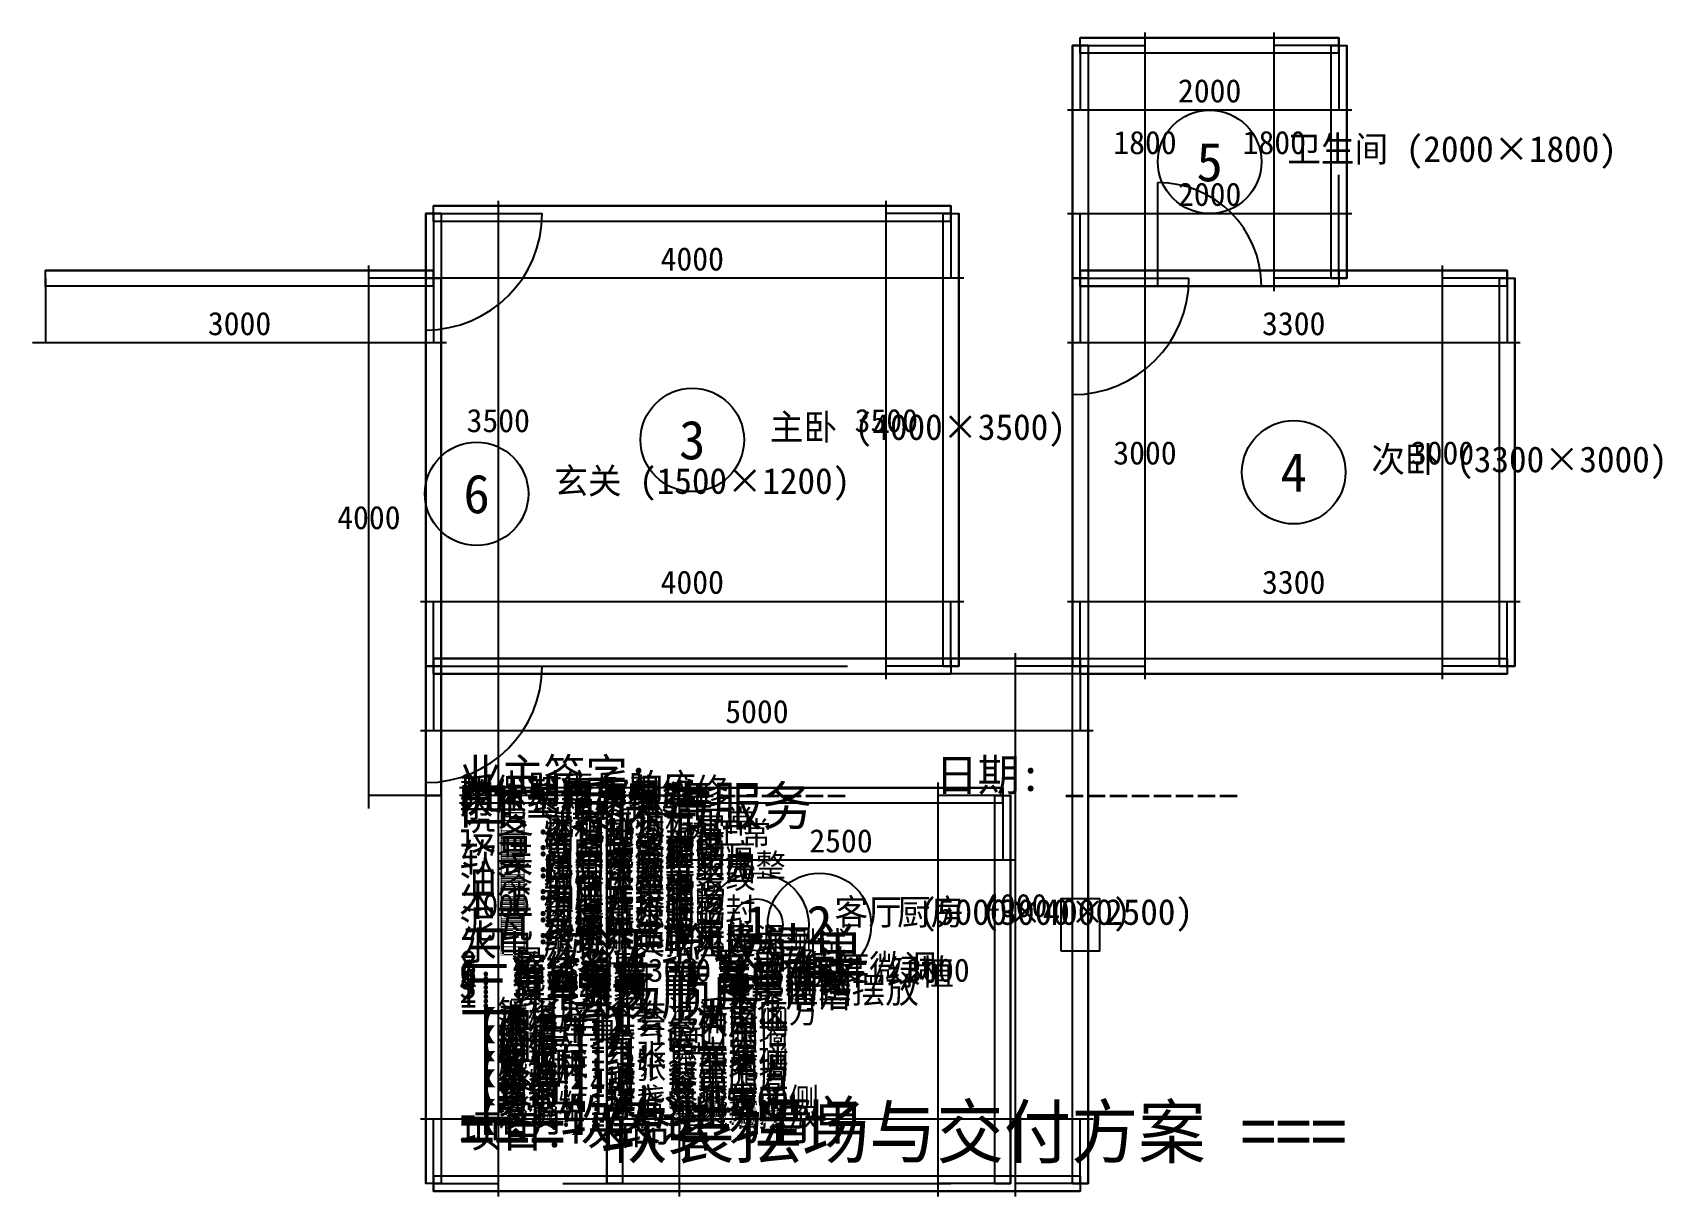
# Model space of a CAD drawing. Header units: metres. Extents: x -3100 to 9500, y -100 to 8900.
import ezdxf
from ezdxf.enums import TextEntityAlignment as Align

# ---------------------------------------------------------------- set-up
doc = ezdxf.new("R2010")
doc.units = ezdxf.units.M
for name, color, linetype in [('交付-交付说明', 7, 'Continuous'), ('交付-软装清单', 7, 'Continuous'), ('交付-验收项', 7, 'Continuous'), ('原始结构-墙体', 7, 'Continuous'), ('原始结构-墙填充', 7, 'Continuous'), ('原始结构-尺寸标注', 7, 'Continuous'), ('原始结构-房间标号', 7, 'Continuous'), ('原始结构-柱', 7, 'Continuous'), ('原始结构-梁', 7, 'Continuous'), ('原始结构-窗', 7, 'Continuous'), ('原始结构-门', 7, 'Continuous')]:
    doc.layers.add(name, color=color, linetype=linetype)

msp = doc.modelspace()

# ---------------------------------------------------------------- linework, layer by layer
at = {"layer": '原始结构-墙体'}
for p, q in [((7000, 8860), (5000, 8860)), ((5000, 8740), (5000, 8860)), ((7000, 8740), (7000, 8860)), ((4940, 8800), (4940, 7000)), ((5060, 8800), (4940, 8800)), ((7000, 8740), (5000, 8740)), ((5060, 8800), (5060, 7000)), ((6940, 7000), (6940, 8800)), ((6940, 8800), (7060, 8800)), ((7060, 7000), (7060, 8800)), ((-60, 7500), (-60, 4000)), ((60, 7500), (-60, 7500)), ((4000, 7560), (0, 7560)), ((0, 7440), (0, 7560)), ((4000, 7440), (0, 7440)), ((60, 7500), (60, 4000)), ((3940, 4000), (3940, 7500)), ((3940, 7500), (4060, 7500)), ((4000, 7440), (4000, 7560)), ((4060, 4000), (4060, 7500)), ((0, 7060), (-3000, 7060)), ((-3000, 6940), (-3000, 7060)), ((0, 6940), (0, 7060)), ((8300, 7060), (5000, 7060)), ((5000, 6940), (5000, 7060)), ((5000, 7060), (7000, 7060)), ((5000, 7060), (5000, 6940)), ((7000, 7060), (7000, 6940)), ((8300, 6940), (8300, 7060)), ((0, 6940), (-3000, 6940)), ((-60, 3000), (-60, 7000)), ((-60, 7000), (60, 7000)), ((60, 3000), (60, 7000)), ((4940, 7000), (4940, 4000)), ((5060, 7000), (4940, 7000)), ((5060, 7000), (4940, 7000)), ((8300, 6940), (5000, 6940)), ((5000, 6940), (7000, 6940)), ((5060, 7000), (5060, 4000)), ((6940, 7000), (7060, 7000)), ((8240, 4000), (8240, 7000)), ((8240, 7000), (8360, 7000)), ((8360, 4000), (8360, 7000)), ((5000, 4060), (0, 4060)), ((0, 3940), (0, 4060)), ((0, 4060), (4000, 4060)), ((0, 4060), (0, 3940)), ((4000, 4060), (4000, 3940)), ((5000, 3940), (5000, 4060)), ((5000, 4060), (8300, 4060)), ((5000, 4060), (5000, 3940)), ((8300, 4060), (8300, 3940)), ((-60, 4000), (-60, 0)), ((60, 4000), (-60, 4000)), ((60, 4000), (-60, 4000)), ((5000, 3940), (0, 3940)), ((0, 3940), (4000, 3940)), ((60, 4000), (60, 0)), ((3940, 4000), (4060, 4000)), ((4940, 0), (4940, 4000)), ((4940, 4000), (5060, 4000)), ((5060, 4000), (4940, 4000)), ((5000, 3940), (8300, 3940)), ((5060, 0), (5060, 4000)), ((8240, 4000), (8360, 4000)), ((4400, 3060), (1900, 3060)), ((1900, 2940), (1900, 3060)), ((4400, 2940), (4400, 3060)), ((-60, 3000), (60, 3000)), ((1340, 3000), (1340, 0)), ((1460, 3000), (1340, 3000)), ((1460, 3000), (1460, 0)), ((4400, 2940), (1900, 2940)), ((4340, 0), (4340, 3000)), ((4340, 3000), (4460, 3000)), ((4460, 0), (4460, 3000)), ((60, 0), (-60, 0)), ((0, 60), (5000, 60)), ((0, 60), (0, -60)), ((1460, 0), (1340, 0)), ((4340, 0), (4460, 0)), ((4940, 0), (5060, 0)), ((5000, 60), (5000, -60)), ((0, -60), (5000, -60))]:
    msp.add_line(p, q, dxfattribs=at)
at = {"layer": '原始结构-墙填充'}
for points in [[(7000, 8740), (5000, 8740), (5000, 8860), (7000, 8860)], [(5060, 8800), (5060, 7000), (4940, 7000), (4940, 8800)], [(6940, 7000), (6940, 8800), (7060, 8800), (7060, 7000)], [(60, 7500), (60, 4000), (-60, 4000), (-60, 7500)], [(4000, 7440), (0, 7440), (0, 7560), (4000, 7560)], [(3940, 4000), (3940, 7500), (4060, 7500), (4060, 4000)], [(0, 6940), (-3000, 6940), (-3000, 7060), (0, 7060)], [(8300, 6940), (5000, 6940), (5000, 7060), (8300, 7060)], [(5000, 7060), (7000, 7060), (7000, 6940), (5000, 6940)], [(-60, 3000), (-60, 7000), (60, 7000), (60, 3000)], [(5060, 7000), (5060, 4000), (4940, 4000), (4940, 7000)], [(8240, 4000), (8240, 7000), (8360, 7000), (8360, 4000)], [(5000, 3940), (0, 3940), (0, 4060), (5000, 4060)], [(0, 4060), (4000, 4060), (4000, 3940), (0, 3940)], [(5000, 4060), (8300, 4060), (8300, 3940), (5000, 3940)], [(60, 4000), (60, 0), (-60, 0), (-60, 4000)], [(4940, 0), (4940, 4000), (5060, 4000), (5060, 0)], [(4400, 2940), (1900, 2940), (1900, 3060), (4400, 3060)], [(1460, 3000), (1460, 0), (1340, 0), (1340, 3000)], [(4340, 0), (4340, 3000), (4460, 3000), (4460, 0)], [(0, 60), (5000, 60), (5000, -60), (0, -60)]]:
    msp.add_lwpolyline(points, close=True, dxfattribs=at)
at = {"layer": '原始结构-尺寸标注'}
for p, q in [((5500, 8900), (5500, 8700)), ((6500, 8700), (6500, 8900)), ((5000, 8800), (5000, 8300)), ((5000, 8800), (5500, 8800)), ((5500, 8800), (5500, 7000)), ((7000, 8800), (6500, 8800)), ((6500, 7000), (6500, 8800)), ((7000, 8800), (7000, 8300)), ((5100, 8300), (4900, 8300)), ((7000, 8300), (5000, 8300)), ((7100, 8300), (6900, 8300)), ((500, 7600), (500, 7400)), ((3500, 7400), (3500, 7600)), ((0, 7500), (0, 7000)), ((0, 7500), (500, 7500)), ((500, 7500), (500, 4000)), ((4000, 7500), (3500, 7500)), ((3500, 4000), (3500, 7500)), ((4000, 7500), (4000, 7000)), ((4900, 7500), (5100, 7500)), ((5000, 7000), (5000, 7500)), ((5000, 7500), (7000, 7500)), ((6900, 7500), (7100, 7500)), ((7000, 7000), (7000, 7500)), ((-500, 6900), (-500, 7100)), ((5500, 7100), (5500, 6900)), ((5500, 7100), (5500, 6900)), ((6500, 6900), (6500, 7100)), ((7800, 6900), (7800, 7100)), ((-3000, 7000), (-3000, 6500)), ((0, 7000), (-500, 7000)), ((-500, 3000), (-500, 7000)), ((100, 7000), (-100, 7000)), ((4000, 7000), (0, 7000)), ((0, 7000), (0, 6500)), ((4100, 7000), (3900, 7000)), ((5000, 7000), (5000, 6500)), ((5000, 7000), (5500, 7000)), ((5000, 7000), (5500, 7000)), ((5500, 7000), (5500, 4000)), ((7000, 7000), (6500, 7000)), ((8300, 7000), (7800, 7000)), ((7800, 4000), (7800, 7000)), ((8300, 7000), (8300, 6500)), ((-2900, 6500), (-3100, 6500)), ((0, 6500), (-3000, 6500)), ((100, 6500), (-100, 6500)), ((5100, 6500), (4900, 6500)), ((8300, 6500), (5000, 6500)), ((8400, 6500), (8200, 6500)), ((-100, 4500), (100, 4500)), ((0, 4000), (0, 4500)), ((0, 4500), (4000, 4500)), ((3900, 4500), (4100, 4500)), ((4000, 4000), (4000, 4500)), ((4900, 4500), (5100, 4500)), ((5000, 4000), (5000, 4500)), ((5000, 4500), (8300, 4500)), ((8200, 4500), (8400, 4500)), ((8300, 4000), (8300, 4500)), ((500, 4100), (500, 3900)), ((500, 4100), (500, 3900)), ((3500, 3900), (3500, 4100)), ((4500, 3900), (4500, 4100)), ((5500, 4100), (5500, 3900)), ((7800, 3900), (7800, 4100)), ((0, 4000), (0, 3500)), ((0, 4000), (500, 4000)), ((0, 4000), (500, 4000)), ((500, 4000), (500, 0)), ((4000, 4000), (3500, 4000)), ((5000, 4000), (4500, 4000)), ((4500, 0), (4500, 4000)), ((5000, 4000), (5000, 3500)), ((5000, 4000), (5500, 4000)), ((8300, 4000), (7800, 4000)), ((100, 3500), (-100, 3500)), ((5000, 3500), (0, 3500)), ((5100, 3500), (4900, 3500)), ((-500, 2900), (-500, 3100)), ((1900, 3100), (1900, 2900)), ((3900, 2900), (3900, 3100)), ((0, 3000), (-500, 3000)), ((1400, 3000), (1900, 3000)), ((1900, 3000), (1900, 2500)), ((1900, 3000), (1900, 0)), ((4400, 3000), (3900, 3000)), ((3900, 0), (3900, 3000)), ((4400, 3000), (4400, 2500)), ((2000, 2500), (1800, 2500)), ((4400, 2500), (1900, 2500)), ((4500, 2500), (4300, 2500)), ((-100, 500), (100, 500)), ((0, 0), (0, 500)), ((0, 500), (5000, 500)), ((4900, 500), (5100, 500)), ((5000, 0), (5000, 500)), ((0, 0), (500, 0)), ((500, 100), (500, -100)), ((1400, 0), (1900, 0)), ((1900, 100), (1900, -100)), ((3900, -100), (3900, 100)), ((4400, 0), (3900, 0)), ((4500, -100), (4500, 100)), ((5000, 0), (4500, 0))]:
    msp.add_line(p, q, dxfattribs=at)
at = {"layer": '原始结构-房间标号'}
for centre in [(6000, 7900), (2000, 5750), (6650, 5500), (333, 5333), (2500, 2000), (2983, 2000)]:
    msp.add_circle(centre, 400, dxfattribs=at)
at = {"layer": '原始结构-柱'}
msp.add_circle((2500, 2000), 200, dxfattribs=at)
at = {"layer": '原始结构-梁'}
for points in [[(4850, 1800), (5150, 1800), (5150, 2200), (4850, 2200)], [(1350, 1300), (1650, 1300), (1650, 1700), (1350, 1700)]]:
    msp.add_lwpolyline(points, close=True, dxfattribs=at)
at = {"layer": '原始结构-窗'}
for p, q in [((6940, 7000), (6940, 7800)), ((7000, 7000), (7000, 7800)), ((7060, 7000), (7060, 7800)), ((750, 4060), (2550, 4060)), ((800, 4060), (3200, 4060)), ((750, 4000), (2550, 4000)), ((750, 3940), (2550, 3940)), ((800, 4000), (3200, 4000)), ((800, 3940), (3200, 3940)), ((2000, 3060), (200, 3060)), ((2000, 3000), (200, 3000)), ((2000, 2940), (200, 2940)), ((1000, 60), (4000, 60)), ((1000, 0), (4000, 0)), ((1000, -60), (4000, -60))]:
    msp.add_line(p, q, dxfattribs=at)
at = {"layer": '原始结构-门'}
for p, q in [((5600, 6940), (5600, 7740)), ((-60, 7500), (840, 7500)), ((4940, 7000), (5840, 7000)), ((-60, 4000), (840, 4000))]:
    msp.add_line(p, q, dxfattribs=at)
for centre, radius, start, end in [((5600, 6940), 800, 0, 90), ((-60, 7500), 900, -90, 0), ((4940, 7000), 900, -90, 0), ((-60, 4000), 900, -90, 0)]:
    msp.add_arc(centre, radius, start, end, dxfattribs=at)

# ---------------------------------------------------------------- texts
at = {"layer": '交付-交付说明'}
for s, height, p in [('业主签字: ________    日期: ________', 250, (200, 3035)), ('质保期内免费维修', 200, (200, 2935)), ('24小时售后响应', 200, (200, 2970)), ('整体装修质保2年', 200, (200, 2900)), ('水电工程质保5年', 200, (200, 2830)), ('防水工程质保3年', 200, (200, 2865)), ('四、质保与服务', 300, (200, 2770)), ('三、竣工验收清单', 300, (200, 1670)), ('8. 最终验收 → 客户确认', 200, (200, 1605)), ('7. 整体调整 → 灯光/角度微调', 200, (200, 1570)), ('6. 饰品布置 → 挂画/摆件/绿植', 200, (200, 1535)), ('4. 灯具安装 → 通电测试', 200, (200, 1465)), ('5. 地毯铺装 → 整平固定', 200, (200, 1500)), ('3. 窗帘安装 → 挂装调整', 200, (200, 1430)), ('二、摆场顺序', 300, (200, 1300)), ('2. 家具进场 → 按平面图摆放', 200, (200, 1395)), ('1. 开荒保洁 → 全房清洁', 200, (200, 1360)), ('=== 软装摆场与交付方案 ===', 400, (200, 200)), ('一、软装进场清单', 300, (200, 340)), ('项目: 未命名', 250, (200, 280))]:
    msp.add_text(s, height=height, dxfattribs=at).set_placement(p)
at = {"layer": '交付-软装清单'}
for s, height, p in [('  镜柜: 1个, 洗手台上方', 180, (250, 1240)), ('  淋浴屏: 1套, 淋浴区', 180, (250, 1210)), ('  马桶: 1个, 马桶区', 180, (250, 1180)), ('【卫生间】', 220, (200, 1110)), ('  洗手台: 1套, 入门侧', 180, (250, 1150)), ('  烟机灶具: 1套, 东墙', 180, (250, 1070)), ('【厨房】', 220, (200, 970)), ('  橱柜: 1套, U型', 180, (250, 1010)), ('  冰箱: 1台, 入口侧', 180, (250, 1040)), ('  窗帘: 1组, 遮光帘', 180, (250, 930)), ('【主卧】', 220, (200, 770)), ('  梳妆台: 1张, 靠东墙', 180, (250, 900)), ('  床头柜: 2个, 床两侧', 180, (250, 840)), ('  衣柜: 1组, 靠西墙', 180, (250, 870)), ('  双人床: 1张, 靠北墙', 180, (250, 810)), ('【餐厅】', 220, (200, 630)), ('  餐椅: 4把, 餐桌四周', 180, (250, 700)), ('  吊灯: 1盏, 餐桌上方', 180, (250, 730)), ('  餐桌: 1张, 居中', 180, (250, 670)), ('  落地灯: 2盏, 沙发两侧', 180, (250, 560)), ('  窗帘: 1组, 落地帘', 180, (250, 590)), ('【客厅】', 220, (200, 400)), ('  地毯: 1块, 茶几下方', 180, (250, 530)), ('  茶几: 1件, 沙发前方', 180, (250, 470)), ('  沙发: 1件, 靠西墙摆放', 180, (250, 440)), ('  电视柜: 1件, 东墙', 180, (250, 500))]:
    msp.add_text(s, height=height, dxfattribs=at).set_placement(p)
at = {"layer": '交付-验收项'}
for s, height, p in [('  □ 洗衣机试机正常', 180, (250, 2710)), ('设备:', 220, (200, 2580)), ('  □ 冰箱运行正常', 180, (250, 2680)), ('  □ 烟机排烟正常', 180, (250, 2650)), ('  □ 空调制冷/热正常', 180, (250, 2620)), ('软装:', 220, (200, 2410)), ('  □ 饰品摆放到位', 180, (250, 2540)), ('  □ 灯具全部点亮', 180, (250, 2510)), ('  □ 窗帘开合顺畅', 180, (250, 2480)), ('  □ 家具无磕碰划痕', 180, (250, 2450)), ('  □ 门套窗套打胶完整', 180, (250, 2370)), ('  □ 踢脚线安装牢固', 180, (250, 2340)), ('油漆:', 220, (200, 2240)), ('  □ 阴阳角顺直', 180, (250, 2310)), ('  □ 墙面平整无裂纹', 180, (250, 2280)), ('  □ 五金件牢固', 180, (250, 2200)), ('木工:', 220, (200, 2070)), ('  □ 吊顶无裂缝', 180, (250, 2170)), ('  □ 抽屉推拉顺滑', 180, (250, 2140)), ('  □ 柜门开关顺畅', 180, (250, 2110)), ('泥瓦:', 220, (200, 1900)), ('  □ 窗台石打胶密封', 180, (250, 2030)), ('  □ 门槛石稳固', 180, (250, 2000)), ('  □ 地漏排水顺畅', 180, (250, 1970)), ('  □ 瓷砖无空鼓', 180, (250, 1940)), ('  □ 马桶冲水正常', 180, (250, 1860)), ('  □ 热水器工作正常', 180, (250, 1830)), ('水电:', 220, (200, 1730)), ('  □ 给排水通畅无渗漏', 180, (250, 1800)), ('  □ 所有开关插座通电测试', 180, (250, 1770))]:
    msp.add_text(s, height=height, dxfattribs=at).set_placement(p)
at = {"layer": '原始结构-尺寸标注'}
for s, p in [('2000', (6000, 8360)), ('1800', (5500, 7960)), ('1800', (6500, 7960)), ('2000', (6000, 7560)), ('4000', (2000, 7060)), ('3000', (-1500, 6560)), ('3300', (6650, 6560)), ('3500', (500, 5810)), ('3500', (3500, 5810)), ('3000', (5500, 5560)), ('3000', (7800, 5560)), ('4000', (-500, 5060)), ('4000', (2000, 4560)), ('3300', (6650, 4560)), ('5000', (2500, 3560)), ('2500', (3150, 2560)), ('4000', (500, 2060)), ('4000', (4500, 2060)), ('3000', (1900, 1560)), ('3000', (3900, 1560)), ('5000', (2500, 560))]:
    msp.add_text(s, height=180, dxfattribs=at).set_placement(p, align=Align.CENTER)
at = {"layer": '原始结构-房间标号'}
for s, p in [('卫生间 (2000×1800)', (6600, 7900)), ('主卧 (4000×3500)', (2600, 5750)), ('次卧 (3300×3000)', (7250, 5500)), ('玄关 (1500×1200)', (933, 5333)), ('客厅 (5000×4000)', (3100, 2000)), ('厨房 (3000×2500)', (3583, 2000))]:
    msp.add_text(s, height=200, dxfattribs=at).set_placement(p)
for s, p in [('5', (6000, 7750)), ('3', (2000, 5600)), ('4', (6650, 5350)), ('6', (333, 5183)), ('2', (2983, 1850)), ('1', (2500, 1850))]:
    msp.add_text(s, height=300, dxfattribs=at).set_placement(p, align=Align.CENTER)

doc.saveas('drawing.dxf')
